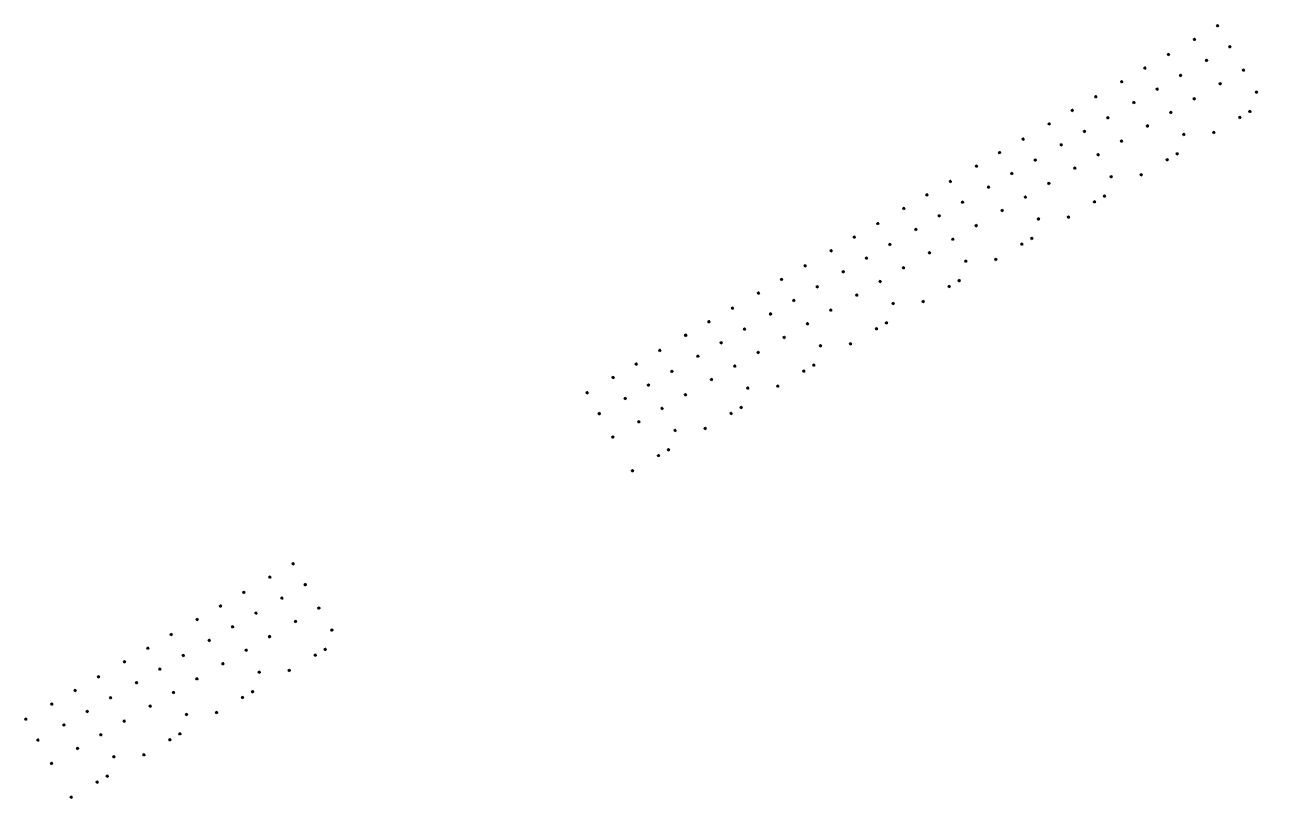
# Model space of a CAD drawing. Header units: millimetres. Extents: x 403824132 to 733479728, y 1974822364 to 2151530530.
# Drawn here: x 403824132 to 404009022, y 2084224247 to 2084339640 of the extents above; entities that cross this region are included whole.
import ezdxf

# ---------------------------------------------------------------- set-up
doc = ezdxf.new("R2010")
doc.units = ezdxf.units.MM
for name, color, linetype, lineweight in [('A-COT VACH', 2, 'Continuous', 35), ('A-TUONG', 255, 'Continuous', 35), ('E- THAY', 9, 'Continuous', 20), ('E- Tuong', 4, 'Continuous', 13), ('i_Hatch', 250, 'Continuous', 13), ('LD-THAY', 9, 'Continuous', 13)]:
    doc.layers.add(name, color=color, linetype=linetype, lineweight=lineweight)

# ---------------------------------------------------------------- blocks, each defined once
blk = doc.blocks.new('cot')
at = {"layer": 'i_Hatch'}
h = blk.add_hatch(color=256, dxfattribs=at)
h.dxf.hatch_style = 1
h.paths.add_polyline_path([(-124080302, 101892782), (-124080082, 101892782), (-124080082, 101893002), (-124080302, 101893002)])
at = {"layer": 'A-COT VACH'}
for p, q in [((-124080302, 101893002), (-124080082, 101892782)), ((-124080302, 101892782), (-124080082, 101893002))]:
    blk.add_line(p, q, dxfattribs=at)
blk.add_lwpolyline([(-124080302, 101892782), (-124080082, 101892782), (-124080082, 101893002), (-124080302, 101893002)], close=True, dxfattribs=at)
blk = doc.blocks.new('luoicot')
at = {"layer": 'E- Tuong'}
for p in [(-10876, 2787), (-6406, 2787), (-2406, 2787), (-10876, -813), (-6406, -813), (-2406, -813), (-10876, -4833), (-6406, -4833), (-2406, -4833), (-2376, -8633), (-10876, -10632), (-6406, -10632), (-4676, -10632)]:
    blk.add_blockref('cot', p, dxfattribs=at)
blk = doc.blocks.new('TANG 1 BT1')
at = {"layer": 'A-TUONG'}
blk.add_blockref('luoicot', (-37470, -202862), dxfattribs=at)
blk = doc.blocks.new('MBT1 BT1')
at = {"layer": 'E- THAY'}
blk.add_blockref('TANG 1 BT1', (-73138, 193431), dxfattribs=at)

msp = doc.modelspace()

# ---------------------------------------------------------------- block references
at = {"layer": 'LD-THAY', "xscale": 1.003354102868896, "yscale": 1.003354102868896, "zscale": 1.003354102868896, "rotation": 30.1906983248881}
msp.add_blockref('MBT1 BT1', (562947252, 2058542602, 0), dxfattribs=at)

# ---------------------------------------------------------------- next in the draw order: block references
msp.add_blockref('MBT1 BT1', (562958092, 2058548910, 0), dxfattribs=at)

# ---------------------------------------------------------------- next in the draw order: block references
msp.add_blockref('MBT1 BT1', (562968933, 2058555217, 0), dxfattribs=at)

# ---------------------------------------------------------------- next in the draw order: block references
msp.add_blockref('MBT1 BT1', (562979774, 2058561524, 0), dxfattribs=at)

# ---------------------------------------------------------------- next in the draw order: block references
msp.add_blockref('MBT1 BT1', (563030971, 2058591310, 0), dxfattribs=at)

# ---------------------------------------------------------------- next in the draw order: block references
msp.add_blockref('MBT1 BT1', (563041812, 2058597617, 0), dxfattribs=at)

# ---------------------------------------------------------------- next in the draw order: block references
msp.add_blockref('MBT1 BT1', (563052653, 2058603924, 0), dxfattribs=at)

# ---------------------------------------------------------------- next in the draw order: block references
msp.add_blockref('MBT1 BT1', (563063493, 2058610232, 0), dxfattribs=at)

# ---------------------------------------------------------------- next in the draw order: block references
msp.add_blockref('MBT1 BT1', (563074334, 2058616539, 0), dxfattribs=at)

# ---------------------------------------------------------------- next in the draw order: block references
msp.add_blockref('MBT1 BT1', (563085175, 2058622846, 0), dxfattribs=at)

# ---------------------------------------------------------------- next in the draw order: block references
msp.add_blockref('MBT1 BT1', (563096016, 2058629153, 0), dxfattribs=at)

# ---------------------------------------------------------------- next in the draw order: block references
msp.add_blockref('MBT1 BT1', (563106856, 2058635460, 0), dxfattribs=at)

# ---------------------------------------------------------------- next in the draw order: block references
msp.add_blockref('MBT1 BT1', (563117697, 2058641767, 0), dxfattribs=at)

# ---------------------------------------------------------------- next in the draw order: block references
msp.add_blockref('MBT1 BT1', (562947252, 2058542602, 0), dxfattribs=at)

# ---------------------------------------------------------------- next in the draw order: block references
msp.add_blockref('MBT1 BT1', (562958092, 2058548910, 0), dxfattribs=at)

# ---------------------------------------------------------------- next in the draw order: block references
msp.add_blockref('MBT1 BT1', (562968933, 2058555217, 0), dxfattribs=at)

# ---------------------------------------------------------------- next in the draw order: block references
msp.add_blockref('MBT1 BT1', (562979774, 2058561524, 0), dxfattribs=at)

# ---------------------------------------------------------------- next in the draw order: block references
msp.add_blockref('MBT1 BT1', (563030971, 2058591310, 0), dxfattribs=at)

# ---------------------------------------------------------------- next in the draw order: block references
msp.add_blockref('MBT1 BT1', (563041812, 2058597617, 0), dxfattribs=at)

# ---------------------------------------------------------------- next in the draw order: block references
msp.add_blockref('MBT1 BT1', (563052653, 2058603924, 0), dxfattribs=at)

# ---------------------------------------------------------------- next in the draw order: block references
msp.add_blockref('MBT1 BT1', (563063493, 2058610232, 0), dxfattribs=at)

# ---------------------------------------------------------------- next in the draw order: block references
msp.add_blockref('MBT1 BT1', (563074334, 2058616539, 0), dxfattribs=at)

# ---------------------------------------------------------------- next in the draw order: block references
msp.add_blockref('MBT1 BT1', (563085175, 2058622846, 0), dxfattribs=at)

# ---------------------------------------------------------------- next in the draw order: block references
msp.add_blockref('MBT1 BT1', (563096016, 2058629153, 0), dxfattribs=at)

# ---------------------------------------------------------------- next in the draw order: block references
msp.add_blockref('MBT1 BT1', (563106856, 2058635460, 0), dxfattribs=at)

# ---------------------------------------------------------------- next in the draw order: block references
msp.add_blockref('MBT1 BT1', (563117697, 2058641767, 0), dxfattribs=at)

doc.saveas('drawing.dxf')
